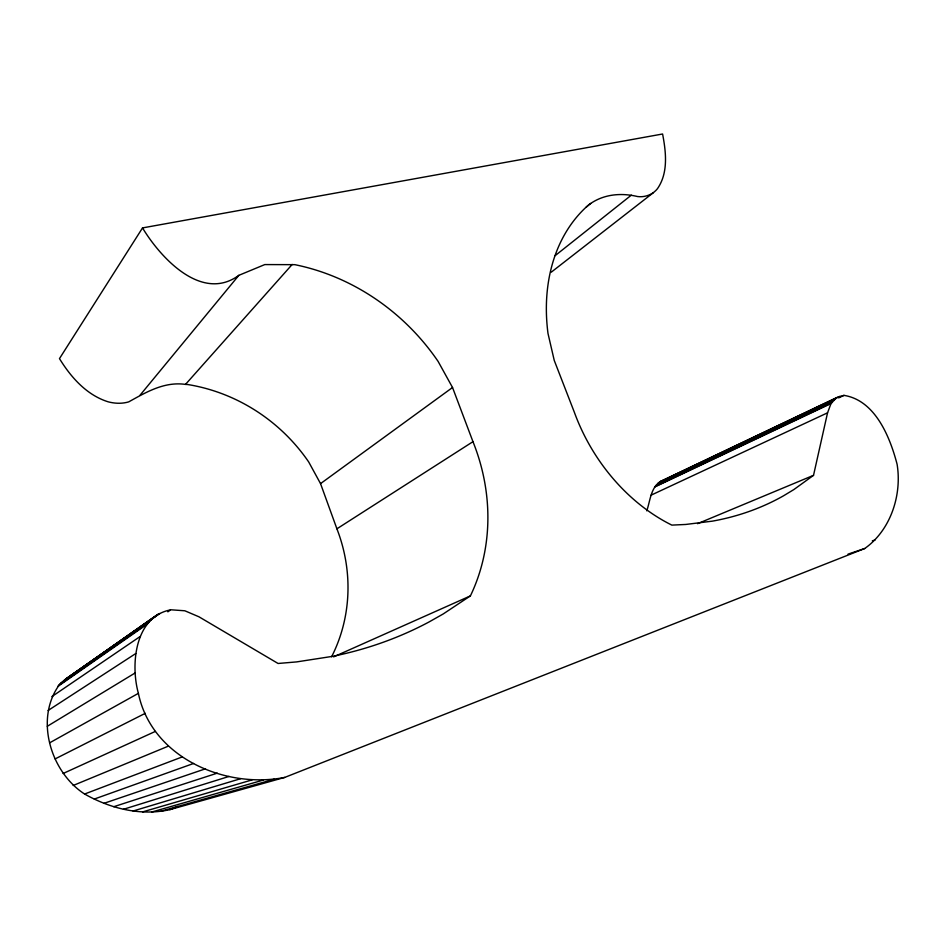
<?xml version="1.0" encoding="UTF-8"?>
<svg xmlns="http://www.w3.org/2000/svg" width="946" height="946" viewBox="0 0 946 946"><rect width="100%" height="100%" fill="white"/><g stroke="black" fill="none" stroke-linecap="round" stroke-linejoin="round"><path stroke-width="1.42" d="M646.78 510.828C650.162 500.99 650.659 488.302 659.882 481.774L836.631 397.616L843.974 395.369C875.287 400.324 890.02 437.111 897.092 464.25C902.129 494.888 890.73 530.221 864.715 548.514L284.746 777.411C224.994 789.177 151.585 757.545 138.388 693.347C130.288 664.234 134.994 616.295 171.013 609.792L184.848 610.785L198.967 616.804L278.077 663.477L296.654 661.904L332.495 656.358M284.746 777.411L169.831 809.646C140.718 816.244 110.15 808.475 84.596 794.025C50.481 771.995 34.399 718.558 59.539 684.561L149.137 621.924M331.597 656.784A159.909 151.857 51 0 0 336.906 528.814L320.54 483.631L308.692 461.955A175.436 166.2 44.7 0 0 187.746 384.525L185.511 384.395C164.344 381.38 146.299 392.129 128.727 401.873C122.022 403.871 114.927 403.587 108.211 401.837C86.701 395.144 70.915 377.265 59.48 358.617L142.527 227.915L662.59 134.001C666.019 151.963 668.503 172.858 657.423 188.739C652.716 194.651 645.054 197.478 637.616 196.555C621.605 192.724 604.612 194.013 590.73 203.437L589.122 204.466A180.863 138.128 58.8 0 0 547.994 333.453L554.25 360.438L574.352 412.267A166.697 128.053 60 0 0 671.837 525.113L685.72 524.462L712.409 521.14A364.553 276.469 52.1 0 0 783.418 495.87L793.86 489.567L813.525 475.33L827.549 412.823L831.014 403.552L836.631 397.616M139.961 395.31L238.853 275.333L264.797 264.573L294.833 264.667A214.671 193.552 49.3 0 1 438.104 361.407L452.531 387.505L472.965 441.676A195.656 176.618 53.4 0 1 470.399 595.897L443.225 613.954L428.881 622.054A430.773 367.403 38.2 0 1 332.495 656.37M59.539 684.561L64.494 679.997L155.038 616.437M185.511 384.395L292.219 264.431M64.494 679.997L158.384 613.954M586.177 207.174L590.73 203.437M555.255 255.562L631.337 195.148M551.187 272.235L653.426 192.641M320.54 483.631L452.531 387.505M238.853 275.333C201.723 302.637 160.465 257.679 142.527 227.915M65.889 679.122L156.705 615.408M67.308 677.915L142.976 625.294M145.377 623.615L159.791 613.505M60.828 683.107L150.662 620.174M58.439 685.507L147.824 623.059M57.907 686.406L147.198 624.159M167.832 611.837L170.256 610.17M51.864 696.611L140.079 636.552M48.045 710.517L135.739 653.556M336.906 528.814L472.965 441.676M47.3 726.28L135.148 672.949M49.7 742.799L138.388 693.347M55.093 758.928L145.258 713.331M659.882 481.774L840.024 396.268M659.007 482.649L835.696 398.597M657.919 483.418L834.526 399.449M711.191 458.337L713.852 457.072M838.641 397.899L843.974 395.369M655.755 485.653L832.244 401.955M655.223 486.433L831.688 402.842M654.585 487.06L831.014 403.552M651.108 495.148L827.549 412.823M63.11 773.497L155.274 731.447M660.343 481.703L663.004 480.521M333.619 656.867L470.399 595.897M68.479 677.525L70.607 676.627M697.557 523.682L813.525 475.33M73.185 785.476L167.749 746.394M169.831 809.646L178.073 806.43M84.596 794.025L181.75 757.107M94.293 799.063L193.599 763.469M872.307 540.887L875.109 539.93M104.036 803.308L205.459 768.814M848.006 554.143L864.715 548.514M113.768 806.713L217.296 773.142M123.453 809.291L229.038 776.441M133.055 811.029L240.639 778.7M142.539 811.928L252.062 779.918M151.845 811.999L263.248 780.095M160.962 811.23L274.151 779.256"/></g></svg>
